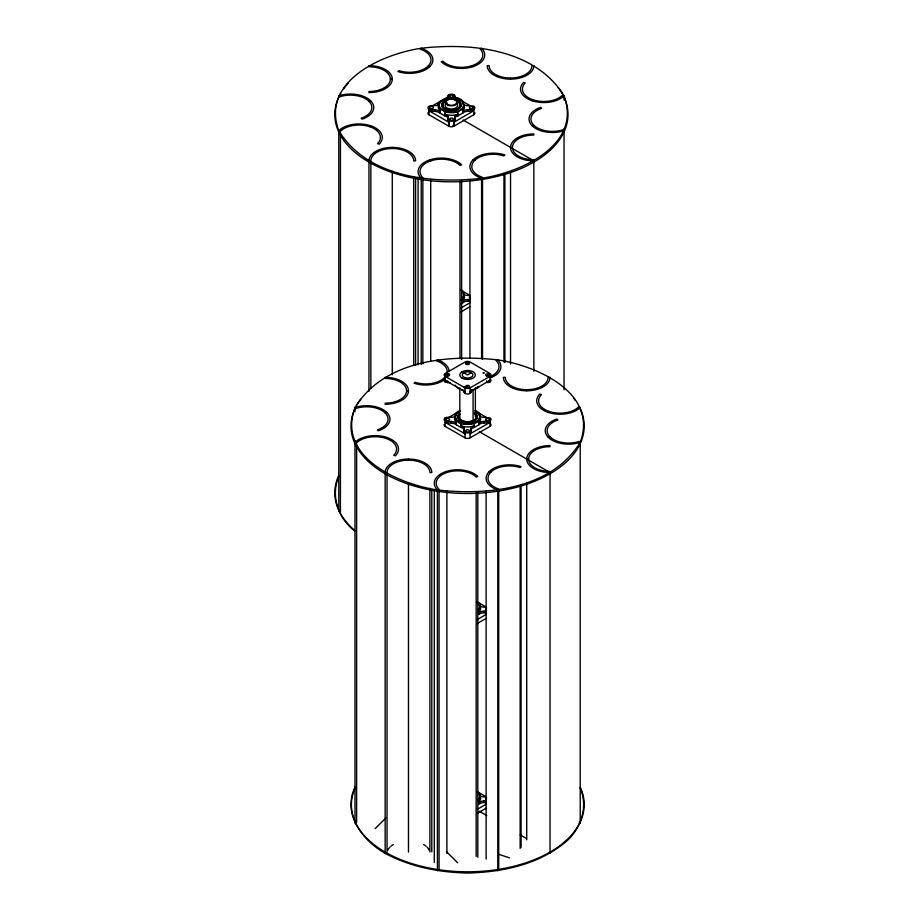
<?xml version="1.0" encoding="UTF-8"?>
<svg xmlns="http://www.w3.org/2000/svg" width="919" height="919" viewBox="0 0 919 919"><rect width="100%" height="100%" fill="white"/><g stroke="black" fill="none" stroke-linecap="round" stroke-linejoin="round"><path stroke-width="1.38" d="M464.106 392.011L465.129 393.435A3.481 2.01 0 0 0 468.931 393.872A3.481 2.01 0 0 0 471.079 392.011L471.091 389.989M454.779 118.85L454.825 118.229A5.25 3.033 0 0 1 457.961 115.863L462.762 113.083A6.146 3.55 0 0 1 467.84 111.314L471.332 111.314A3.481 2.01 0 0 0 473.79 110.728L453.917 122.25L453.917 126.225L473.836 114.714A3.481 2.01 0 0 0 474.698 112.75M453.917 122.25L453.871 122.227A3.481 2.01 0 0 0 454.767 120.286L454.825 116.644A5.25 3.033 0 0 1 457.961 114.266A13.119 7.57 0 0 1 448.012 115.024L444.842 114.266A5.009 2.895 0 0 1 447.898 116.587L447.921 120.803A3.481 2.01 0 0 0 448.943 122.227L448.886 126.225A3.481 2.01 0 0 0 453.871 126.19L453.871 120.642M447.967 97.265A3.55 2.056 0 0 0 447.852 97.793L447.852 96.208A3.55 2.056 0 0 1 451.401 94.152A3.55 2.056 0 0 1 454.962 96.208L454.939 98.253A6.054 3.492 0 0 0 455.066 98.838M338.778 476.651C330.369 495.984 338.364 518.718 354.791 531.01M386.83 412.436L385.187 412.976A21.424 12.372 0 0 1 377.341 429.874L378.295 430.827A23.32 13.463 0 0 0 386.83 412.436A23.32 13.463 0 0 0 354.975 407.508C336.653 457.007 398.616 484.187 437.421 489.953C487.311 495.663 551.377 489.345 580.222 442.349C598.545 392.85 536.581 365.67 497.776 359.903C447.886 354.194 383.82 360.512 354.975 407.508L354.975 411.804M354.975 788.307C343.143 814.992 362.626 840.437 385.153 853.337C410.494 866.916 439.052 872.418 467.599 873.05C503.486 872.142 541.222 864.113 568.574 839.392C581.727 825.859 587.988 806.216 580.222 788.307M438.8 105.674L438.283 107.718L440.04 111.498A9.041 5.227 0 0 0 435.032 109.763L431.482 109.763A3.55 2.056 0 0 1 427.921 107.718A3.55 2.056 0 0 1 431.482 105.662L435.032 105.662A6.031 3.481 0 0 0 438.754 104.823M462.762 108.924C471.527 86.949 416.112 101.94 448.012 112.451A13.119 7.57 0 0 0 457.961 111.693L462.762 108.924L462.762 113.083M460.683 300.272C465.508 298.284 465.508 291.541 460.683 289.554M454.985 417.329L454.48 419.374L456.238 423.165A9.041 5.227 0 0 0 451.218 421.419L447.668 421.43A3.55 2.056 0 0 1 444.118 419.374A3.55 2.056 0 0 1 447.668 417.318L451.218 417.329A6.031 3.481 0 0 0 455.319 416.284M460.132 410.644C450.287 413.182 455.904 424.773 464.198 424.107A13.119 7.57 0 0 0 474.158 423.349C481.59 422.384 482.774 412.229 475.066 410.644M369.691 126.707L370.633 125.765A23.32 13.463 0 0 1 379.168 144.157L377.525 143.605A21.424 12.372 0 0 0 369.691 126.707A21.424 12.372 0 0 0 340.421 131.233L338.778 130.693C320.455 81.182 382.419 54.014 421.224 48.247C471.114 42.538 535.18 48.845 564.025 95.84C582.347 145.351 520.384 172.519 481.579 178.286C431.689 183.995 367.623 177.689 338.778 130.693A23.32 13.463 0 0 1 370.633 125.765M533.123 99.826A21.424 12.372 0 0 1 525.277 82.928L523.635 82.377A23.32 13.463 0 0 0 532.17 100.768L533.123 99.826A21.424 12.372 0 0 0 562.382 95.3L564.025 95.84L564.025 100.137M481.579 178.286L482.532 177.344A21.424 12.372 0 0 1 474.686 160.446L473.044 159.895A23.32 13.463 0 0 0 481.579 178.286L481.579 358.674M385.877 438.374L386.83 437.421A23.32 13.463 0 0 1 395.365 455.813L393.723 455.261A21.424 12.372 0 0 0 385.877 438.374A21.424 12.372 0 0 0 356.618 442.901L354.975 442.349A23.32 13.463 0 0 1 386.83 437.421M548.367 412.436L549.309 411.482A21.424 12.372 0 0 0 578.579 406.956L580.222 407.508A23.32 13.463 0 0 1 548.367 412.436A23.32 13.463 0 0 1 539.832 394.044L541.475 394.584A21.424 12.372 0 0 0 549.309 411.482M497.776 489.953L498.718 489A21.424 12.372 0 0 1 490.884 472.102L489.241 471.562A23.32 13.463 0 0 0 497.776 489.953L497.776 870.752L498.718 869.811M375.17 828.639L385.877 817.933M460.683 304.43L462.762 302.868A6.146 3.55 0 0 1 467.84 301.099L470.16 301.087M478.96 386.876L476.869 388.438L470.987 390.403M470.965 431.941A3.481 2.01 0 0 1 470.057 433.883L489.988 422.384A3.481 2.01 0 0 1 487.518 422.97L484.026 422.981A6.146 3.55 0 0 0 478.96 424.75L474.158 427.519A5.25 3.033 0 0 0 471.01 429.885L470.976 430.517L470.976 428.53M432.481 105.823L447.714 97.023M448.886 122.25L428.966 110.751A3.55 2.056 0 0 0 431.482 111.348L435.032 111.348A9.041 5.227 0 0 1 440.04 113.083L444.842 115.863A5.009 2.895 0 0 1 447.898 118.183L447.909 118.31M473.79 107.879L473.067 105.972L467.84 105.696A6.146 3.55 0 0 1 463.693 104.64M460.947 307.968L470.321 302.558M460.947 311.943L470.321 306.521M447.668 374.952L449.046 374.159M467.599 363.453L468.966 362.66M471.39 372.758L467.599 374.952L462.096 371.781M466.22 387.255L467.599 386.451M487.518 374.952L488.897 374.159M464.106 386.451A3.481 2.01 0 0 0 466.266 388.312A3.481 2.01 0 0 0 470.057 387.875L489.988 376.376A3.481 2.01 0 0 0 489.988 373.528L470.114 361.994A3.55 2.056 0 0 0 465.083 361.994L445.164 373.505A3.55 2.056 0 0 0 445.164 376.399L445.164 381.959M448.679 417.479L460.396 410.713M444.233 424.394A3.55 2.056 0 0 0 445.164 426.382L465.129 437.858A3.481 2.01 0 0 0 470.057 437.858L490.034 426.382L489.988 420.799M477.145 619.636L486.519 614.225M477.145 623.599L486.519 618.188M477.145 809.409L486.519 803.999M477.145 813.384L486.519 807.962M368.99 101.32L370.633 100.768A23.32 13.463 0 0 1 362.097 119.16L361.156 118.218A21.424 12.372 0 0 0 368.99 101.32A21.424 12.372 0 0 0 339.731 96.794L338.778 95.84A23.32 13.463 0 0 1 370.633 100.768M532.17 125.765L533.813 125.214A21.424 12.372 0 0 0 563.083 129.74L564.025 130.693A23.32 13.463 0 0 1 532.17 125.765A23.32 13.463 0 0 1 540.705 107.374L541.659 108.316A21.424 12.372 0 0 0 533.813 125.214M421.224 178.286L422.866 177.746A21.424 12.372 0 0 1 430.712 160.848L429.759 159.895A23.32 13.463 0 0 0 421.224 178.286L421.224 364.395M548.367 437.421L550.01 436.87A21.424 12.372 0 0 0 579.269 441.407L580.222 442.349A23.32 13.463 0 0 1 548.367 437.421A23.32 13.463 0 0 1 556.903 419.03L557.844 419.983A21.424 12.372 0 0 0 550.01 436.87M437.421 489.953L439.064 489.402A21.424 12.372 0 0 1 446.898 472.504L445.956 471.562A23.32 13.463 0 0 0 437.421 489.953L437.421 870.752M444.233 379.972A3.55 2.056 0 0 0 447.668 382.557L450.034 382.557M390.38 79.126L392.275 79.126A23.32 13.463 0 0 1 368.956 92.589L368.956 91.498A21.424 12.372 0 0 0 390.38 79.126A21.424 12.372 0 0 0 368.956 66.765L368.956 65.663A23.32 13.463 0 0 1 392.275 79.126M464.072 105.754L464.52 107.718L462.762 111.498A6.146 3.55 0 0 1 467.84 109.729L471.332 109.729A3.481 2.01 0 0 0 474.549 108.488A3.481 2.01 0 0 0 473.79 106.294M512.423 147.408A21.424 12.372 0 0 1 533.847 135.036L533.847 133.944A23.32 13.463 0 0 0 510.527 147.408L512.423 147.408A21.424 12.372 0 0 0 533.847 159.768L533.847 371.31M368.956 160.871L370.851 160.871A21.424 12.372 0 0 1 392.275 148.499A21.424 12.372 0 0 1 413.699 160.871L415.595 160.871A23.32 13.463 0 0 0 392.275 147.408A23.32 13.463 0 0 0 368.956 160.871L368.956 391.356M464.072 295.527L464.52 297.492L462.762 301.283A6.146 3.55 0 0 1 467.84 299.502L470.16 299.502M406.577 390.793L408.473 390.793A23.32 13.463 0 0 0 385.153 377.33L385.153 378.421A21.424 12.372 0 0 1 406.577 390.793A21.424 12.372 0 0 1 385.153 403.154L385.153 404.257A23.32 13.463 0 0 0 408.473 390.793M480.223 417.352L480.717 419.374L478.96 423.165A6.146 3.55 0 0 1 484.026 421.384L487.518 421.384A3.481 2.01 0 0 0 490.746 420.144A3.481 2.01 0 0 0 489.988 417.95L484.026 417.364A6.146 3.55 0 0 1 480.269 416.502M464.106 432.47L464.106 430.873A3.481 2.01 0 0 0 468.047 432.872A3.481 2.01 0 0 0 470.965 430.356L471.01 428.3A5.25 3.033 0 0 1 474.158 425.934A13.119 7.57 0 0 1 464.198 426.692L461.039 425.934A5.009 2.895 0 0 1 464.084 428.254L464.106 432.47A3.481 2.01 0 0 0 465.129 433.883L445.164 422.407A3.55 2.056 0 0 0 447.668 423.016L451.218 423.004A9.041 5.227 0 0 1 456.238 424.75L461.039 427.519A5.009 2.895 0 0 1 464.084 429.839L464.106 429.966M528.62 459.063A21.424 12.372 0 0 1 550.044 446.691L550.044 445.6A23.32 13.463 0 0 0 526.725 459.063L528.62 459.063A21.424 12.372 0 0 0 550.044 471.436L550.044 853.337M385.153 472.527L387.048 472.527A21.424 12.372 0 0 1 408.473 460.155A21.424 12.372 0 0 1 429.897 472.527L431.792 472.527A23.32 13.463 0 0 0 408.473 459.063A23.32 13.463 0 0 0 385.153 472.527L385.153 853.337L387.048 853.337M480.223 607.137L480.717 609.148L478.96 612.939A6.146 3.55 0 0 1 484.026 611.169L486.358 611.169M478.96 602.784L480.717 606.574L478.96 610.365L478.96 614.524A6.146 3.55 0 0 1 484.026 612.755L486.358 612.755M480.223 796.911L480.717 798.933L478.96 802.712A6.146 3.55 0 0 1 484.026 800.943L486.358 800.943M478.96 792.569L480.717 796.348L478.96 800.139L478.96 804.309A6.146 3.55 0 0 1 484.026 802.528L486.358 802.528M470.16 295.481L467.84 295.47A6.146 3.55 0 0 1 463.693 294.413M486.358 607.137L484.026 607.137A6.146 3.55 0 0 1 480.269 606.276M486.358 796.922L484.026 796.911A6.146 3.55 0 0 1 480.269 796.061M447.668 377.008L445.164 376.399L465.083 387.91L465.129 393.435M464.095 390.38L458.317 388.438L454.974 385.118M428.116 66.088L429.759 66.639A23.32 13.463 0 0 0 421.224 48.247L420.282 49.189A21.424 12.372 0 0 1 428.116 66.088A21.424 12.372 0 0 1 398.857 70.614L397.904 71.567A23.32 13.463 0 0 0 429.759 66.639M498.833 854.314L509.436 857.852M470.321 105.823L453.917 96.346L453.917 94.76M473.79 114.691L473.79 109.131M463.107 120.021L533.847 160.871A23.32 13.463 0 0 1 510.527 147.408M428.966 109.166L428.966 114.714L448.886 126.225L448.943 120.642M460.947 290.186L470.321 295.596M470.057 387.875L470.057 393.435M474.801 410.713L486.519 417.479M490.034 426.382L489.988 426.347A3.481 2.01 0 0 0 490.539 423.923M479.304 431.689L550.044 472.527A23.32 13.463 0 0 1 526.725 459.063M470.057 437.858L470.057 432.298M477.145 601.842L486.519 607.252M477.145 791.627L486.519 797.037M479.304 811.236L486.748 815.544M520.257 834.889L526.461 838.473M464.233 392.528L464.233 390.943L465.129 391.85L445.164 380.374A3.55 2.056 0 0 0 447.668 380.971L447.668 382.557M472.102 65.686L473.044 66.639A23.32 13.463 0 0 0 481.579 48.247L479.936 48.787A21.424 12.372 0 0 1 472.102 65.686A21.424 12.372 0 0 1 442.832 61.159L441.189 61.711A23.32 13.463 0 0 0 473.044 66.639M354.975 407.508L355.917 408.45A21.424 12.372 0 0 1 385.187 412.976M579.269 822.206L580.222 823.16L580.222 441.867M446.898 852.062L457.616 862.78M447.852 96.208L447.852 98.264A6.031 3.481 0 0 1 447.737 98.838M564.025 128.775L564.025 389.805M526.725 389.69L526.725 390.793A23.32 13.463 0 0 0 550.044 377.33L548.149 377.33A21.424 12.372 0 0 1 526.725 389.69A21.424 12.372 0 0 1 505.301 377.33L503.405 377.33A23.32 13.463 0 0 0 526.725 390.793M526.725 483.405L526.725 839.874M521.096 485.243L521.096 847.433M520.143 486.185L520.143 848.386M510.527 78.035L510.527 79.126A23.32 13.463 0 0 0 533.847 65.663L531.952 65.663A21.424 12.372 0 0 1 510.527 78.035A21.424 12.372 0 0 1 489.103 65.663L487.208 65.663A23.32 13.463 0 0 0 510.527 79.126M510.527 171.738L510.527 364.016M504.899 173.576L504.899 362.557M503.957 174.53L503.957 362.075M498.718 490.436L498.718 868.375M489.988 376.376L489.988 381.925M487.518 421.384L487.518 422.97M486.622 380.868L486.622 382.453A3.481 2.01 0 0 0 490.286 381.73A3.481 2.01 0 0 0 490.539 379.501M486.117 491.171L486.117 859.093M484.026 421.384L484.026 422.981M484.026 611.169L484.026 612.755M484.026 800.943L484.026 802.528M482.532 178.768L482.532 359.157M478.96 420.58L478.96 424.75M477.811 492.239L477.811 857.289M476.168 492.779L476.168 856.405M475.376 387.864L475.376 416.571M474.158 423.349L474.158 427.519M473.09 389.553L473.09 420.959M471.332 109.729L471.332 111.314M471.079 392.011L471.079 390.426A3.481 2.01 0 0 1 470.057 391.85L489.988 380.34A3.481 2.01 0 0 1 488.426 380.868M469.919 179.515L469.919 358.467M467.84 109.729L467.84 111.314M467.84 299.502L467.84 301.099M465.129 432.298L465.083 437.881M464.577 391.425L464.577 393.01M464.106 428.38L464.106 430.448M462.762 101.343L462.762 103.927M462.762 298.698L462.762 302.868M461.614 180.572L461.614 359.524M461.039 423.349L461.039 427.519M459.971 181.123L459.971 358.64M459.822 387.864L459.822 418.007M457.961 111.693L457.961 115.863M456.238 420.58L456.238 424.75M454.962 96.208L454.962 97.793A3.55 2.056 0 0 0 454.48 96.771M454.79 116.874L454.767 120.286M451.218 421.419L451.218 423.004M448.886 94.76L448.886 96.346M447.909 116.724L447.909 118.792M447.921 120.803L447.921 119.217A3.481 2.01 0 0 0 451.861 121.216A3.481 2.01 0 0 0 454.767 118.7M447.668 421.43L447.668 423.016M446.898 491.125L446.898 853.314M445.164 417.927L445.164 419.512M445.164 420.822L445.164 426.382M444.842 111.693L444.842 115.863M440.04 108.924L440.04 113.083M439.064 490.838L439.064 870.213M435.032 109.763L435.032 111.348M434.296 490.378L434.296 862.596M431.792 489.712L431.792 851.902M431.482 109.763L431.482 111.348M430.712 179.469L430.712 361.362M429.897 488.276L429.897 851.902M422.866 179.171L422.866 363.855M418.099 177.287L418.099 364.82M415.595 178.045L415.595 365.59M413.699 176.609L413.699 365.59M408.473 459.063L408.473 460.155M408.473 483.072L408.473 852.085M392.275 147.408L392.275 148.499M392.275 171.416L392.275 374.803M387.048 473.963L387.048 851.902M370.851 162.295L370.851 388.496M356.618 444.325L356.618 822.275M354.975 440.431L354.975 823.16M340.421 132.669L340.421 512.044M338.778 130.693L338.778 511.492M461.924 291.403A12.142 7.007 0 0 1 461.924 298.422M469.954 298.284A1.941 1.126 0 0 1 469.954 296.699M430.712 160.848A21.424 12.372 0 0 1 459.971 165.374L461.614 164.823A23.32 13.463 0 0 0 429.759 159.895M428.966 114.714A3.55 2.056 0 0 1 428.966 111.819M453.09 125.329A1.941 1.126 0 0 1 452.78 125.558M458.271 101.366A9.718 5.606 0 0 1 457.651 109.625A9.718 5.606 0 0 1 443.44 108.545A9.718 5.606 0 0 1 446.542 100.47M453.917 99.516A9.718 5.606 0 0 1 459.822 107.741A9.718 5.606 0 0 1 444.532 108.901A9.718 5.606 0 0 1 446.542 100.079M457.582 101.366A8.742 5.043 0 0 1 457.582 108.511A8.742 5.043 0 0 1 445.221 108.511A8.742 5.043 0 0 1 445.221 101.366M457.582 101.768A8.742 5.043 0 0 1 457.582 108.901A8.742 5.043 0 0 1 445.221 108.901A8.742 5.043 0 0 1 445.221 101.768M457.501 104.387A6.318 3.642 0 0 1 451.401 108.982A6.318 3.642 0 0 1 445.301 104.387M445.933 103.514A6.318 3.642 0 0 1 446.933 102.756M564.025 95.84A23.32 13.463 0 0 1 532.17 100.768M564.025 97.092A116.598 67.317 0 0 1 448.15 181.801A116.598 67.317 0 0 1 340.639 93.497M343.683 88.752A116.598 67.317 0 0 1 348.335 83.043M558.27 87.592A116.598 67.317 0 0 1 562.164 93.497M473.044 159.895A23.32 13.463 0 0 1 504.899 154.966L503.957 155.92A21.424 12.372 0 0 0 474.686 160.446M354.194 529.987A116.598 67.317 0 0 1 338.778 475.399M478.11 603.071A12.142 7.007 0 0 1 478.11 610.078M478.11 603.266A12.142 7.007 0 0 1 478.11 610.273M486.553 610.124A1.941 1.126 0 0 1 486.553 608.183M478.11 792.844A12.142 7.007 0 0 1 478.11 799.863M478.11 793.04A12.142 7.007 0 0 1 478.11 800.058M486.553 799.898A1.941 1.126 0 0 1 486.553 797.956M387.772 850.132A21.424 12.372 0 0 1 389.92 847.146M390.92 846.238A21.424 12.372 0 0 1 393.321 844.584M423.613 844.584A21.424 12.372 0 0 1 426.025 846.238M427.025 847.146A21.424 12.372 0 0 1 429.162 850.132M476.18 411.838A12.142 7.007 0 0 1 476.18 421.752A12.142 7.007 0 0 1 459.006 421.752A12.142 7.007 0 0 1 459.006 411.838M476.18 412.034A12.142 7.007 0 0 1 476.18 421.947A12.142 7.007 0 0 1 459.006 421.947A12.142 7.007 0 0 1 459.006 412.034M474.468 413.033A9.718 5.606 0 0 1 475.043 420.603A9.718 5.606 0 0 1 462.027 421.591A9.718 5.606 0 0 1 459.178 414.193M474.468 412.631A9.718 5.606 0 0 1 475.043 420.201A9.718 5.606 0 0 1 462.027 421.189A9.718 5.606 0 0 1 459.178 413.791M475.169 414.078A8.742 5.043 0 0 1 467.599 421.649A8.742 5.043 0 0 1 460.028 414.078M475.169 414.469A8.742 5.043 0 0 1 468.736 422.005A8.742 5.043 0 0 1 459.155 415.687M490.62 376.445A21.424 12.372 0 0 0 496.134 360.455L497.776 359.903A23.32 13.463 0 0 1 490.528 377.835M446.852 373.711A21.424 12.372 0 0 0 436.468 360.857L437.421 359.903A23.32 13.463 0 0 1 449.081 371.563M444.314 377.743A21.424 12.372 0 0 1 415.043 382.27L414.101 383.223A23.32 13.463 0 0 0 444.256 379.765M478.11 386.394A12.142 7.007 0 0 1 476.18 387.841M580.222 787.066A116.598 67.317 0 0 1 467.599 871.798A116.598 67.317 0 0 1 354.975 787.066M490.884 472.102A21.424 12.372 0 0 1 520.143 467.576L521.096 466.634A23.32 13.463 0 0 0 489.241 471.562M446.898 472.504A21.424 12.372 0 0 1 476.168 477.03L477.811 476.49A23.32 13.463 0 0 0 445.956 471.562M580.222 408.76A116.598 67.317 0 0 1 467.599 493.492A116.598 67.317 0 0 1 354.975 408.76M356.836 405.153A116.598 67.317 0 0 1 360.73 399.248M573.559 398.099A116.598 67.317 0 0 1 575.317 400.42M483.601 376.893L483.601 376.893M484.026 372.942L483.199 372.942L484.026 372.942M445.336 111.406A12.142 7.007 0 0 0 463.544 105.329A12.142 7.007 0 0 0 445.336 99.263A12.142 7.007 0 0 0 445.336 111.406M448.242 105.386A6.318 3.642 0 0 0 457.719 102.227A6.318 3.642 0 0 0 448.242 99.068A6.318 3.642 0 0 0 448.242 105.386M447.61 104.41A5.365 3.102 0 0 0 456.582 103.02A5.365 3.102 0 0 0 450.011 99.229A5.365 3.102 0 0 0 447.61 104.41M450.436 120.194A1.941 1.126 0 0 0 453.343 119.217A1.941 1.126 0 0 0 450.436 118.241A1.941 1.126 0 0 0 450.436 120.194M469.954 108.511A1.941 1.126 0 0 0 473.205 108.005A1.941 1.126 0 0 0 470.827 106.627A1.941 1.126 0 0 0 469.954 108.511M450.034 97A1.941 1.126 0 0 0 453.285 96.495A1.941 1.126 0 0 0 450.896 95.128A1.941 1.126 0 0 0 450.034 97M430.506 108.683A1.941 1.126 0 0 0 433.423 107.718A1.941 1.126 0 0 0 430.506 106.742A1.941 1.126 0 0 0 430.506 108.683M466.22 431.666A1.941 1.126 0 0 0 469.471 431.172A1.941 1.126 0 0 0 467.093 429.793A1.941 1.126 0 0 0 466.22 431.666M486.151 420.167A1.941 1.126 0 0 0 489.402 419.661A1.941 1.126 0 0 0 487.024 418.294A1.941 1.126 0 0 0 486.151 420.167M446.301 420.167A1.941 1.126 0 0 0 449.552 419.661A1.941 1.126 0 0 0 447.174 418.294A1.941 1.126 0 0 0 446.301 420.167M466.622 387.427A1.941 1.126 0 0 0 469.54 386.451A1.941 1.126 0 0 0 466.622 385.486A1.941 1.126 0 0 0 466.622 387.427M446.301 375.745A1.941 1.126 0 0 0 449.552 375.239A1.941 1.126 0 0 0 447.174 373.872A1.941 1.126 0 0 0 446.301 375.745M464.911 377.64A5.365 3.102 0 0 0 472.963 374.952A5.365 3.102 0 0 0 464.911 372.275A5.365 3.102 0 0 0 464.911 377.64M466.22 364.246A1.941 1.126 0 0 0 469.471 363.74A1.941 1.126 0 0 0 467.093 362.362A1.941 1.126 0 0 0 466.22 364.246M486.553 375.928A1.941 1.126 0 0 0 489.459 374.952A1.941 1.126 0 0 0 486.553 373.987A1.941 1.126 0 0 0 486.553 375.928M462.096 378.123A7.777 4.492 0 0 0 475.1 376.112A7.777 4.492 0 0 0 465.588 370.621A7.777 4.492 0 0 0 462.096 378.123"/></g></svg>
